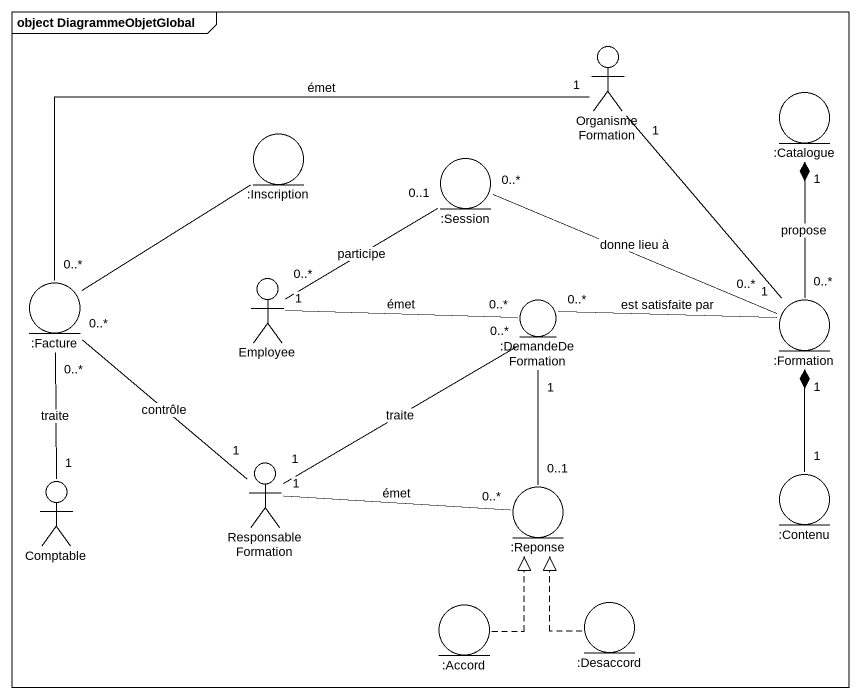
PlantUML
@startuml
mainframe object DiagrammeObjetGlobal
actor OrganismeFormation
entity ":Catalogue" as Catalogue
entity ":Inscription" as Inscription
entity ":Session" as Session
actor Employee
entity ":Facture" as Facture
entity ":DemandeDeFormation" as DemandeDeFormation
entity ":Formation" as Formation
actor Comptable
actor ResponsableFormation
entity ":Contenu" as Contenu
entity ":Reponse" as Reponse
entity ":Accord" as Accord
entity ":Desaccord" as Desaccord
OrganismeFormation "1" -- "0..*" Formation
Catalogue "1" *-- "0..*" Formation : propose
Session "0..*" -right- "1" Formation : donne lieu à
Employee "0..*" -up- "0..1" Session : participe
Employee "1" -right- "0..*" DemandeDeFormation : émet
Facture "0..*" -right- "1" OrganismeFormation : émet
Facture -up- Inscription
Facture "0..*" -- "1" Comptable : traite
Facture "0..*" -- "1" ResponsableFormation : contrôle
DemandeDeFormation "0..*" -right- Formation : est satisfaite par
ResponsableFormation "1" -up- "0..*" DemandeDeFormation : traite
ResponsableFormation "1" -right- "0..*" Reponse : émet
Contenu "1" -up-* "1" Formation
Reponse "0..1" -up- "1" DemandeDeFormation
Accord .up.|> Reponse
Desaccord .up.|> Reponse
@enduml
